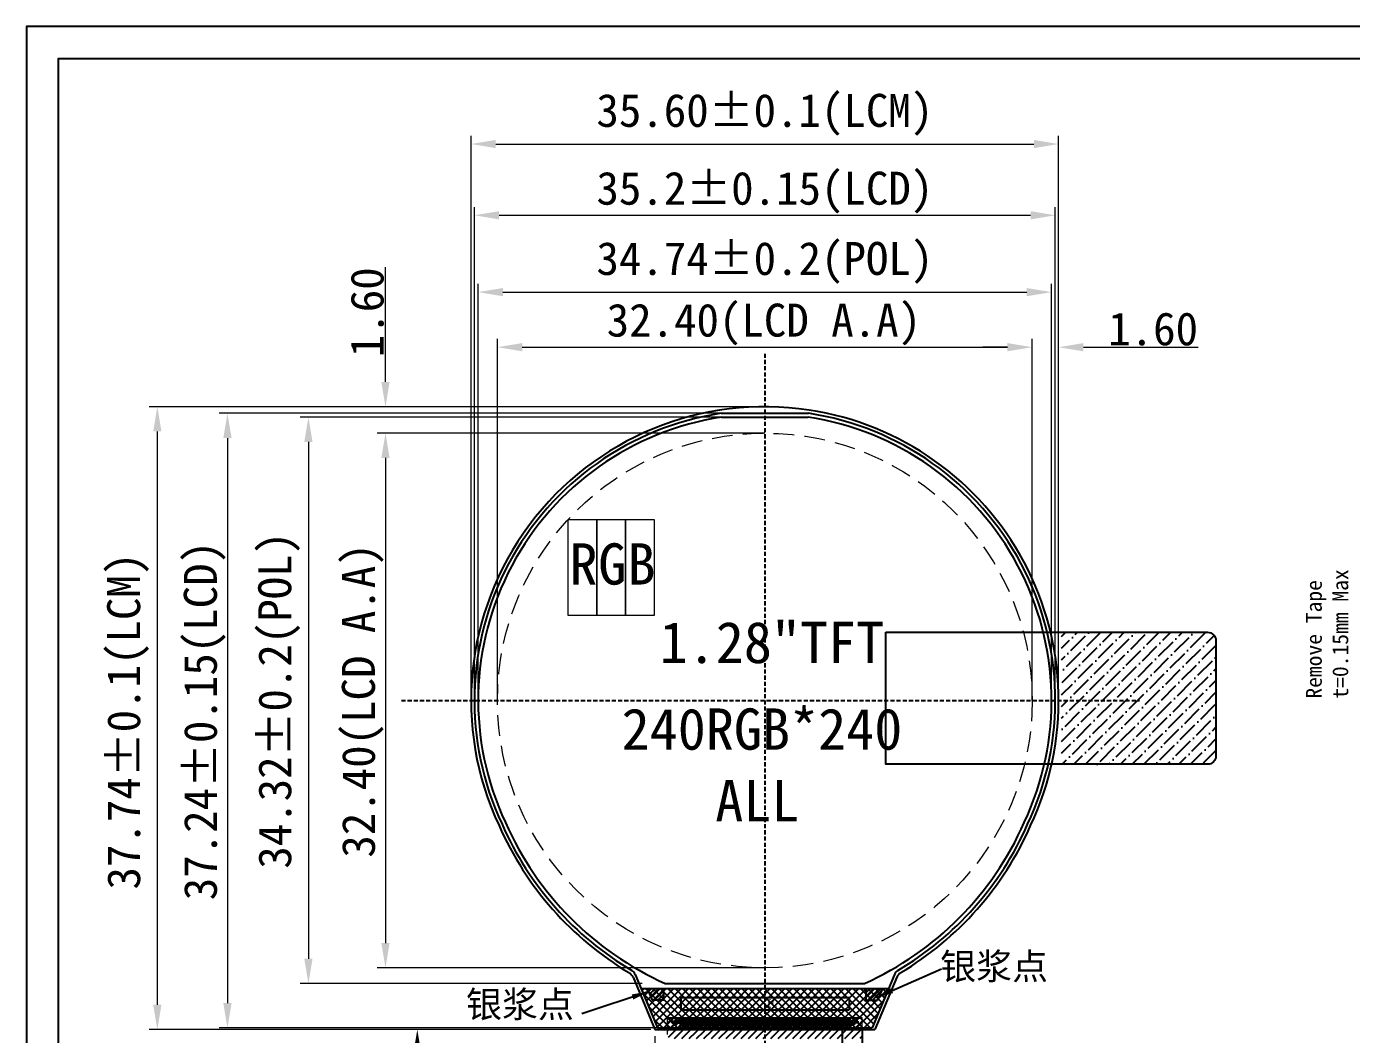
# Model space of a CAD drawing. Header units: millimetres. Extents: x 784 to 1591, y 435 to 646.
# Drawn here: x 1042.7 to 1123, y 529.6 to 590.7 of the extents above; entities that cross this region are included whole.
import ezdxf

# ---------------------------------------------------------------- set-up
doc = ezdxf.new("R2010")
doc.units = ezdxf.units.MM
doc.linetypes.add('DASHED2', pattern=[0.375, 0.25, -0.125])
for name, color, linetype in [('dim', 3, 'Continuous'), ('DWG', 7, 'Continuous'), ('FPC', 33, 'Continuous'), ('FRAME', 154, 'Continuous'), ('Index', 7, 'Continuous')]:
    doc.layers.add(name, color=color, linetype=linetype)
doc.layers.add('LCD_MAIN', color=2, linetype='Continuous', lineweight=9)
doc.styles.get("Standard").update_dxf_attribs({"font": 'txt', "bigfont": 'gbcbig.shx'})
doc.styles.add('宋体', font='')
doc.styles.add('工程', font='gbenor.shx', dxfattribs={"width": 1.25, "bigfont": 'gbcbig.shx'})
doc.styles.get('宋体').set_extended_font_data('SimSun')
doc.dimstyles.new('标准', dxfattribs={"dimtxt": 2, "dimasz": 1.8, "dimexe": 0.5, "dimexo": 0.4, "dimgap": 0.1, "dimtad": 1, "dimzin": 1, "dimdsep": 46, "dimtxsty": '工程', "dimblk": 'CLOSEDBLANK', "dimcen": 0.09, "dimclrd": 3, "dimclre": 3, "dimclrt": 3, "dimadec": 0, "dimazin": 0, "dimtfac": 1, "dimtofl": 0, "dimtmove": 0, "dimatfit": 3, "dimldrblk": 'CLOSEDBLANK', "dimfxl": 1, "dimtolj": 1, "dimlwd": 0, "dimlwe": 0, "dimarcsym": 0})
doc.dimstyles.new('标注', dxfattribs={"dimtxt": 1.2, "dimasz": 1, "dimexe": 0, "dimexo": 1, "dimgap": 0.2, "dimtad": 0, "dimrnd": 0.0005, "dimzin": 9, "dimdsep": 46, "dimtxsty": 'Standard', "dimcen": 0, "dimclrd": 3, "dimclre": 3, "dimclrt": 3, "dimadec": 0, "dimazin": 0, "dimtfac": 1, "dimtmove": 0, "dimatfit": 3, "dimfxl": 1, "dimlwd": -1, "dimlwe": -1, "dimarcsym": 0})

# ---------------------------------------------------------------- blocks, each defined once
blk = doc.blocks.new('*D177')
at = {"color": 7, "lineweight": 0, "transparency": 16777216}
for p, q in [((1080.522, 529.895), (1065.874, 529.895)), ((1066.374, 528.895), (1066.374, 496.421)), ((1080.135, 495.421), (1065.874, 495.421))]:
    blk.add_line(p, q, dxfattribs=at)
at = {"color": 7, "transparency": 16777216}
for points in [[(1066.207, 528.895), (1066.54, 528.895), (1066.374, 529.895)], [(1066.207, 496.421), (1066.54, 496.421), (1066.374, 495.421)]]:
    blk.add_solid(points, dxfattribs=at)
at = {"layer": 'Defpoints', "color": 0, "transparency": 16777216}
for p in [(1080.922, 529.895), (1066.374, 495.421), (1080.535, 495.421)]:
    blk.add_point(p, dxfattribs=at)
at = {"color": 7, "transparency": 16777216, "insert": (1065.011, 512.571), "char_height": 1.6, "attachment_point": 5, "rotation": 90, "style": '宋体'}
blk.add_mtext('\\A1;34.47%%P0.3', dxfattribs=at)
blk = doc.blocks.new('_ClosedBlank')
at = {"color": 0, "linetype": 'ByBlock', "lineweight": -2}
for p, q in [((-1, 0.167), (0, 0)), ((-1, 0.167), (-1, -0.167)), ((0, 0), (-1, -0.167))]:
    blk.add_line(p, q, dxfattribs=at)
blk = doc.blocks.new('*D180')
at = {"color": 7, "lineweight": 0, "transparency": 16777216}
for p, q in [((1069.63, 549.835), (1069.63, 584.053)), ((1105.23, 549.835), (1105.23, 584.053)), ((1071.13, 583.553), (1103.73, 583.553))]:
    blk.add_line(p, q, dxfattribs=at)
at = {"color": 7, "transparency": 16777216}
for points in [[(1071.13, 583.803), (1071.13, 583.303), (1069.63, 583.553)], [(1103.73, 583.803), (1103.73, 583.303), (1105.23, 583.553)]]:
    blk.add_solid(points, dxfattribs=at)
at = {"layer": 'Defpoints', "color": 0, "transparency": 16777216}
for p in [(1105.23, 583.553), (1069.63, 549.435), (1105.23, 549.435)]:
    blk.add_point(p, dxfattribs=at)
at = {"color": 7, "transparency": 16777216, "insert": (1087.43, 585.326), "char_height": 2, "attachment_point": 5, "style": '宋体'}
blk.add_mtext('\\A1;35.60%%P0.1(LCM)', dxfattribs=at)
blk = doc.blocks.new('*D181')
at = {"color": 7, "lineweight": 0, "transparency": 16777216}
for p, q in [((1070.061, 549.835), (1070.061, 575.078)), ((1104.801, 549.835), (1104.801, 575.078)), ((1071.561, 574.578), (1103.301, 574.578))]:
    blk.add_line(p, q, dxfattribs=at)
at = {"color": 7, "transparency": 16777216}
for points in [[(1071.561, 574.828), (1071.561, 574.328), (1070.061, 574.578)], [(1103.301, 574.828), (1103.301, 574.328), (1104.801, 574.578)]]:
    blk.add_solid(points, dxfattribs=at)
at = {"layer": 'Defpoints', "color": 0, "transparency": 16777216}
for p in [(1104.801, 574.578), (1070.061, 549.435), (1104.801, 549.435)]:
    blk.add_point(p, dxfattribs=at)
at = {"color": 7, "transparency": 16777216, "insert": (1087.431, 576.352), "char_height": 2, "attachment_point": 5, "style": '宋体'}
blk.add_mtext('\\A1;34.74%%P0.2(POL)', dxfattribs=at)
blk = doc.blocks.new('*D182')
at = {"color": 7, "lineweight": 0, "transparency": 16777216}
for p, q in [((1087.43, 566.035), (1063.944, 566.035)), ((1064.444, 564.535), (1064.444, 535.135)), ((1087.43, 533.635), (1063.944, 533.635))]:
    blk.add_line(p, q, dxfattribs=at)
at = {"color": 7, "transparency": 16777216}
for points in [[(1064.194, 564.535), (1064.694, 564.535), (1064.444, 566.035)], [(1064.194, 535.135), (1064.694, 535.135), (1064.444, 533.635)]]:
    blk.add_solid(points, dxfattribs=at)
at = {"layer": 'Defpoints', "color": 0, "transparency": 16777216}
for p in [(1087.83, 566.035), (1064.444, 533.635), (1087.83, 533.635)]:
    blk.add_point(p, dxfattribs=at)
at = {"color": 7, "transparency": 16777216, "insert": (1063.071, 549.835), "char_height": 2, "attachment_point": 5, "rotation": 90, "style": '宋体'}
blk.add_mtext('\\A1;32.40(LCD A.A)', dxfattribs=at)
blk = doc.blocks.new('*D183')
at = {"color": 7, "lineweight": 0, "transparency": 16777216}
for p, q in [((1069.83, 549.835), (1069.83, 579.736)), ((1105.03, 549.835), (1105.03, 579.736)), ((1071.33, 579.236), (1103.53, 579.236))]:
    blk.add_line(p, q, dxfattribs=at)
at = {"color": 7, "transparency": 16777216}
for points in [[(1071.33, 579.486), (1071.33, 578.986), (1069.83, 579.236)], [(1103.53, 579.486), (1103.53, 578.986), (1105.03, 579.236)]]:
    blk.add_solid(points, dxfattribs=at)
at = {"layer": 'Defpoints', "color": 0, "transparency": 16777216}
for p in [(1105.03, 579.236), (1069.83, 549.435), (1105.03, 549.435)]:
    blk.add_point(p, dxfattribs=at)
at = {"color": 7, "transparency": 16777216, "insert": (1087.43, 580.61), "char_height": 2, "attachment_point": 5, "style": '宋体'}
blk.add_mtext('\\A1;35.2%%P0.15(LCD)', dxfattribs=at)
blk = doc.blocks.new('*D184')
at = {"color": 7, "lineweight": 0, "transparency": 16777216}
for p, q in [((1103.63, 549.835), (1103.63, 571.741)), ((1105.23, 549.835), (1105.23, 571.741)), ((1102.13, 571.241), (1100.63, 571.241)), ((1106.73, 571.241), (1113.682, 571.241))]:
    blk.add_line(p, q, dxfattribs=at)
at = {"color": 7, "transparency": 16777216}
for points in [[(1102.13, 571.491), (1102.13, 570.991), (1103.63, 571.241)], [(1106.73, 571.491), (1106.73, 570.991), (1105.23, 571.241)]]:
    blk.add_solid(points, dxfattribs=at)
at = {"layer": 'Defpoints', "color": 0, "transparency": 16777216}
for p in [(1105.23, 571.241), (1103.63, 549.435), (1105.23, 549.435)]:
    blk.add_point(p, dxfattribs=at)
at = {"color": 7, "transparency": 16777216, "insert": (1110.956, 572.341), "char_height": 2, "attachment_point": 5, "style": '宋体'}
blk.add_mtext('\\A1;1.60', dxfattribs=at)
blk = doc.blocks.new('*D185')
at = {"color": 7, "lineweight": 0, "transparency": 16777216}
for p, q in [((1064.444, 569.135), (1064.444, 576.086)), ((1087.03, 567.635), (1063.944, 567.635)), ((1087.43, 566.035), (1063.944, 566.035)), ((1064.444, 564.535), (1064.444, 563.035))]:
    blk.add_line(p, q, dxfattribs=at)
at = {"color": 7, "transparency": 16777216}
for points in [[(1064.194, 569.135), (1064.694, 569.135), (1064.444, 567.635)], [(1064.194, 564.535), (1064.694, 564.535), (1064.444, 566.035)]]:
    blk.add_solid(points, dxfattribs=at)
at = {"layer": 'Defpoints', "color": 0, "transparency": 16777216}
for p in [(1064.444, 567.635), (1087.43, 567.635), (1087.83, 566.035)]:
    blk.add_point(p, dxfattribs=at)
at = {"color": 7, "transparency": 16777216, "insert": (1063.344, 573.361), "char_height": 2, "attachment_point": 5, "rotation": 90, "style": '宋体'}
blk.add_mtext('\\A1;1.60', dxfattribs=at)
blk = doc.blocks.new('*D186')
at = {"color": 7, "lineweight": 0, "transparency": 16777216}
for p, q in [((1087.43, 567.235), (1054.37, 567.235)), ((1054.87, 565.735), (1054.87, 531.495)), ((1080.93, 529.995), (1054.37, 529.995))]:
    blk.add_line(p, q, dxfattribs=at)
at = {"color": 7, "transparency": 16777216}
for points in [[(1054.62, 565.735), (1055.12, 565.735), (1054.87, 567.235)], [(1054.62, 531.495), (1055.12, 531.495), (1054.87, 529.995)]]:
    blk.add_solid(points, dxfattribs=at)
at = {"layer": 'Defpoints', "color": 0, "transparency": 16777216}
for p in [(1087.83, 567.235), (1054.87, 529.995), (1081.33, 529.995)]:
    blk.add_point(p, dxfattribs=at)
at = {"color": 7, "transparency": 16777216, "insert": (1053.496, 548.615), "char_height": 2, "attachment_point": 5, "rotation": 90, "style": '宋体'}
blk.add_mtext('\\A1;37.24%%P0.15(LCD)', dxfattribs=at)
blk = doc.blocks.new('*D187')
at = {"color": 7, "lineweight": 0, "transparency": 16777216}
for p, q in [((1071.23, 549.835), (1071.23, 571.741)), ((1103.63, 549.835), (1103.63, 571.741)), ((1072.73, 571.241), (1102.13, 571.241))]:
    blk.add_line(p, q, dxfattribs=at)
at = {"color": 7, "transparency": 16777216}
for points in [[(1072.73, 571.491), (1072.73, 570.991), (1071.23, 571.241)], [(1102.13, 571.491), (1102.13, 570.991), (1103.63, 571.241)]]:
    blk.add_solid(points, dxfattribs=at)
at = {"layer": 'Defpoints', "color": 0, "transparency": 16777216}
for p in [(1103.63, 571.241), (1071.23, 549.435), (1103.63, 549.435)]:
    blk.add_point(p, dxfattribs=at)
at = {"color": 7, "transparency": 16777216, "insert": (1087.371, 572.615), "char_height": 2, "attachment_point": 5, "style": '宋体'}
blk.add_mtext('\\A1;32.40(LCD A.A)', dxfattribs=at)
blk = doc.blocks.new('*D188')
at = {"color": 7, "lineweight": 0, "transparency": 16777216}
for p, q in [((1087.43, 567.005), (1059.276, 567.005)), ((1059.776, 565.505), (1059.776, 534.185)), ((1080.005, 532.685), (1059.276, 532.685))]:
    blk.add_line(p, q, dxfattribs=at)
at = {"color": 7, "transparency": 16777216}
for points in [[(1059.526, 565.505), (1060.026, 565.505), (1059.776, 567.005)], [(1059.526, 534.185), (1060.026, 534.185), (1059.776, 532.685)]]:
    blk.add_solid(points, dxfattribs=at)
at = {"layer": 'Defpoints', "color": 0, "transparency": 16777216}
for p in [(1087.83, 567.005), (1059.776, 532.685), (1080.405, 532.685)]:
    blk.add_point(p, dxfattribs=at)
at = {"color": 7, "transparency": 16777216, "insert": (1058.002, 549.845), "char_height": 2, "attachment_point": 5, "rotation": 90, "style": '宋体'}
blk.add_mtext('\\A1;34.32%%P0.2(POL)', dxfattribs=at)
blk = doc.blocks.new('*D189')
at = {"color": 1, "lineweight": 0, "transparency": 16777216}
for p, q in [((1087.43, 567.635), (1050.121, 567.635)), ((1050.621, 566.135), (1050.621, 531.395)), ((1080.522, 529.895), (1050.121, 529.895))]:
    blk.add_line(p, q, dxfattribs=at)
at = {"color": 1, "transparency": 16777216}
for points in [[(1050.371, 566.135), (1050.871, 566.135), (1050.621, 567.635)], [(1050.371, 531.395), (1050.871, 531.395), (1050.621, 529.895)]]:
    blk.add_solid(points, dxfattribs=at)
at = {"layer": 'Defpoints', "color": 0, "transparency": 16777216}
for p in [(1087.83, 567.635), (1050.621, 529.895), (1080.922, 529.895)]:
    blk.add_point(p, dxfattribs=at)
at = {"color": 1, "transparency": 16777216, "insert": (1048.848, 548.585), "char_height": 2, "attachment_point": 5, "rotation": 90, "style": '宋体'}
blk.add_mtext('\\A1;37.74%%P0.1(LCM)', dxfattribs=at)
blk = doc.blocks.new('*D193')
at = {"color": 7, "lineweight": 0, "transparency": 16777216}
for p, q in [((1080.772, 529.495), (1080.772, 525.866)), ((1070.771, 512.421), (1070.771, 526.866)), ((1072.271, 526.366), (1079.272, 526.366))]:
    blk.add_line(p, q, dxfattribs=at)
at = {"color": 7, "transparency": 16777216}
for points in [[(1072.271, 526.616), (1072.271, 526.116), (1070.771, 526.366)], [(1079.272, 526.616), (1079.272, 526.116), (1080.772, 526.366)]]:
    blk.add_solid(points, dxfattribs=at)
at = {"layer": 'Defpoints', "color": 0, "transparency": 16777216}
for p in [(1080.772, 529.895), (1080.772, 526.366), (1070.771, 512.021)]:
    blk.add_point(p, dxfattribs=at)
at = {"color": 7, "transparency": 16777216, "insert": (1075.687, 527.866), "char_height": 2, "attachment_point": 5, "style": '宋体'}
blk.add_mtext('\\A1;10.00', dxfattribs=at)

msp = doc.modelspace()

# ---------------------------------------------------------------- hatches: boundary and pattern name
h = msp.add_hatch()
h.set_pattern_fill('ANSI37', color=256, scale=0.1, style=0)
h.set_pattern_definition([(45, (-17.0078, 4.61294), (-0.2245064, 0.2245064), []), (135, (-17.0078, 4.61294), (-0.2245064, -0.2245064), [])])
h.paths.add_polyline_path([(1079.931, 532.385), (1080.93, 529.995), (1093.93, 529.995), (1094.929, 532.385)])
h = msp.add_hatch()
h.set_pattern_fill('JIS_LC_20', color=2, scale=0.01, style=0)
h.set_pattern_definition([(45, (-286.07575, 105.4015), (-0.141421356, 0.141421356), []), (45, (-286.07175, 105.4015), (-0.141421356, 0.141421356), [])])
h.paths.add_polyline_path([(1093.559, 531.685), (1094.259, 531.685), (1094.559, 532.385), (1093.559, 532.385)])
h.paths.add_polyline_path([(1081.301, 532.385), (1080.301, 532.385), (1080.601, 531.685), (1081.301, 531.685)])
h = msp.add_hatch()
h.set_pattern_fill('ANSI31', color=30, scale=0.1, style=0)
h.set_pattern_definition([(45, (-17.0078, -5.2), (-0.2245064, 0.2245064), [])])
edge = h.paths.add_edge_path()
edge.add_line((1081.53, 530.595), (1093.33, 530.595))
edge.add_line((1081.53, 529.595), (1081.53, 530.595))
edge.add_arc((1081.775, 529.588), 0.245, 178.34281, 261.67929)
edge.add_line((1081.74, 529.345), (1082.735, 529.345))
edge.add_line((1091.123, 529.345), (1082.735, 529.345))
edge.add_line((1092.123, 529.345), (1093.12, 529.345))
edge.add_line((1091.123, 529.345), (1093.12, 529.345))
edge.add_arc((1093.085, 529.588), 0.245, 278.32071, 361.65719)
edge.add_line((1093.33, 529.595), (1093.33, 530.595))
at = {"layer": 'dim'}
h = msp.add_hatch(dxfattribs=at)
h.set_pattern_fill('ANSI36', color=5, scale=4, style=0)
h.set_pattern_definition([(45, (405.053, -3871.6804), (0.265165043, 0.972271824), [1.25, -0.25, 0, -0.25])])
h.paths.add_polyline_path([(1114.758, 553.467, 0.414214), (1114.258, 553.967), (1105.408, 553.967), (1105.408, 545.967), (1114.258, 545.967, 0.414214), (1114.758, 546.467)])

# ---------------------------------------------------------------- linework, layer by layer
at = {"color": 1, "linetype": 'DASHED2'}
for p, q in [((1087.43, 570.843), (1087.43, 523.899)), ((1065.409, 549.835), (1110.125, 549.835))]:
    msp.add_line(p, q, dxfattribs=at)
at = {"color": 4}
for p, q in [((1084.784, 567.235), (1090.076, 567.235)), ((1079.574, 533.24), (1080.93, 529.995)), ((1095.287, 533.24), (1093.93, 529.995)), ((1079.931, 532.385), (1094.929, 532.385)), ((1079.931, 532.385), (1080.93, 529.995)), ((1094.929, 532.385), (1093.93, 529.995)), ((1080.93, 529.995), (1093.93, 529.995))]:
    msp.add_line(p, q, dxfattribs=at)
at = {"color": 6}
for p, q in [((1084.804, 567.005), (1090.058, 567.005)), ((1081.395, 532.685), (1093.466, 532.685))]:
    msp.add_line(p, q, dxfattribs=at)
at = {"color": 7}
for p, q in [((1079.443, 533.074), (1080.772, 529.895)), ((1079.443, 533.074), (1080.772, 529.895)), ((1095.417, 533.074), (1094.088, 529.895)), ((1095.417, 533.074), (1094.088, 529.895)), ((1080.772, 529.895), (1094.088, 529.895))]:
    msp.add_line(p, q, dxfattribs=at)
at = {"color": 2}
for p, q in [((1080.301, 532.385), (1080.601, 531.685)), ((1081.301, 531.685), (1081.301, 532.385)), ((1093.559, 531.685), (1093.559, 532.385)), ((1094.559, 532.385), (1094.259, 531.685)), ((1081.301, 531.685), (1080.601, 531.685)), ((1093.559, 531.685), (1094.259, 531.685))]:
    msp.add_line(p, q, dxfattribs=at)
for p, q in [((1082.33, 531.845), (1092.53, 531.845)), ((1082.33, 531.845), (1082.33, 531.095)), ((1092.53, 531.845), (1092.53, 531.095)), ((1082.33, 531.095), (1092.53, 531.095)), ((1081.79, 530.395), (1081.99, 530.395)), ((1081.79, 530.395), (1081.79, 530.295)), ((1081.79, 530.295), (1081.99, 530.295)), ((1081.99, 530.495), (1081.99, 530.395)), ((1081.99, 530.495), (1082.09, 530.495)), ((1081.99, 530.295), (1081.99, 530.195)), ((1081.99, 530.195), (1082.09, 530.195)), ((1082.09, 530.495), (1082.09, 530.395)), ((1082.09, 530.395), (1082.29, 530.395)), ((1082.09, 530.295), (1082.09, 530.195)), ((1082.09, 530.295), (1082.29, 530.295)), ((1082.29, 530.595), (1082.29, 530.095)), ((1082.29, 530.595), (1082.37, 530.595)), ((1082.29, 530.395), (1082.29, 530.295)), ((1082.29, 530.095), (1082.37, 530.095)), ((1082.37, 530.595), (1082.37, 530.095)), ((1082.41, 530.595), (1082.41, 530.095)), ((1082.41, 530.595), (1082.49, 530.595)), ((1082.41, 530.395), (1082.41, 530.295)), ((1082.41, 530.095), (1082.49, 530.095)), ((1082.49, 530.595), (1082.49, 530.095)), ((1082.53, 530.595), (1082.53, 530.095)), ((1082.53, 530.595), (1082.61, 530.595)), ((1082.53, 530.395), (1082.53, 530.295)), ((1082.53, 530.095), (1082.61, 530.095)), ((1082.61, 530.595), (1082.61, 530.095)), ((1082.65, 530.595), (1082.65, 530.095)), ((1082.65, 530.595), (1082.73, 530.595)), ((1082.65, 530.395), (1082.65, 530.295)), ((1082.65, 530.095), (1082.73, 530.095)), ((1082.73, 530.595), (1082.73, 530.095)), ((1082.77, 530.595), (1082.77, 530.095)), ((1082.77, 530.595), (1082.85, 530.595)), ((1082.77, 530.395), (1082.77, 530.295)), ((1082.77, 530.095), (1082.85, 530.095)), ((1082.85, 530.595), (1082.85, 530.095)), ((1082.89, 530.595), (1082.89, 530.095)), ((1082.89, 530.595), (1082.97, 530.595)), ((1082.89, 530.395), (1082.89, 530.295)), ((1082.89, 530.095), (1082.97, 530.095)), ((1082.97, 530.595), (1082.97, 530.095)), ((1083.01, 530.595), (1083.01, 530.095)), ((1083.01, 530.595), (1083.09, 530.595)), ((1083.01, 530.395), (1083.01, 530.295)), ((1083.01, 530.095), (1083.09, 530.095)), ((1083.09, 530.595), (1083.09, 530.095)), ((1083.13, 530.595), (1083.13, 530.095)), ((1083.13, 530.595), (1083.21, 530.595)), ((1083.13, 530.395), (1083.13, 530.295)), ((1083.13, 530.095), (1083.21, 530.095)), ((1083.21, 530.595), (1083.21, 530.095)), ((1083.25, 530.595), (1083.25, 530.095)), ((1083.25, 530.595), (1083.33, 530.595)), ((1083.25, 530.395), (1083.25, 530.295)), ((1083.25, 530.095), (1083.33, 530.095)), ((1083.33, 530.595), (1083.33, 530.095)), ((1083.37, 530.595), (1083.37, 530.095)), ((1083.37, 530.595), (1083.45, 530.595)), ((1083.37, 530.395), (1083.37, 530.295)), ((1083.37, 530.095), (1083.45, 530.095)), ((1083.45, 530.595), (1083.45, 530.095)), ((1083.49, 530.595), (1083.49, 530.095)), ((1083.49, 530.595), (1083.57, 530.595)), ((1083.49, 530.395), (1083.49, 530.295)), ((1083.49, 530.095), (1083.57, 530.095)), ((1083.57, 530.595), (1083.57, 530.095)), ((1083.61, 530.595), (1083.61, 530.095)), ((1083.61, 530.595), (1083.69, 530.595)), ((1083.61, 530.395), (1083.61, 530.295)), ((1083.61, 530.095), (1083.69, 530.095)), ((1083.69, 530.595), (1083.69, 530.095)), ((1083.73, 530.595), (1083.73, 530.095)), ((1083.73, 530.595), (1083.81, 530.595)), ((1083.73, 530.395), (1083.73, 530.295)), ((1083.73, 530.095), (1083.81, 530.095)), ((1083.81, 530.595), (1083.81, 530.095)), ((1083.85, 530.595), (1083.85, 530.095)), ((1083.85, 530.595), (1083.93, 530.595)), ((1083.85, 530.395), (1083.85, 530.295)), ((1083.85, 530.095), (1083.93, 530.095)), ((1083.93, 530.595), (1083.93, 530.095)), ((1083.97, 530.595), (1083.97, 530.095)), ((1083.97, 530.595), (1084.05, 530.595)), ((1083.97, 530.395), (1083.97, 530.295)), ((1083.97, 530.095), (1084.05, 530.095)), ((1084.05, 530.595), (1084.05, 530.095)), ((1084.09, 530.595), (1084.09, 530.095)), ((1084.09, 530.595), (1084.17, 530.595)), ((1084.09, 530.395), (1084.09, 530.295)), ((1084.09, 530.095), (1084.17, 530.095)), ((1084.17, 530.595), (1084.17, 530.095)), ((1084.21, 530.595), (1084.21, 530.095)), ((1084.21, 530.595), (1084.29, 530.595)), ((1084.21, 530.395), (1084.21, 530.295)), ((1084.21, 530.095), (1084.29, 530.095)), ((1084.29, 530.595), (1084.29, 530.095)), ((1084.33, 530.595), (1084.33, 530.095)), ((1084.33, 530.595), (1084.41, 530.595)), ((1084.33, 530.395), (1084.33, 530.295)), ((1084.33, 530.095), (1084.41, 530.095)), ((1084.41, 530.595), (1084.41, 530.095)), ((1084.45, 530.595), (1084.45, 530.095)), ((1084.45, 530.595), (1084.53, 530.595)), ((1084.45, 530.395), (1084.45, 530.295)), ((1084.45, 530.095), (1084.53, 530.095)), ((1084.53, 530.595), (1084.53, 530.095)), ((1084.57, 530.595), (1084.57, 530.095)), ((1084.57, 530.595), (1084.65, 530.595)), ((1084.57, 530.395), (1084.57, 530.295)), ((1084.57, 530.095), (1084.65, 530.095)), ((1084.65, 530.595), (1084.65, 530.095)), ((1084.69, 530.595), (1084.69, 530.095)), ((1084.69, 530.595), (1084.77, 530.595)), ((1084.69, 530.395), (1084.69, 530.295)), ((1084.69, 530.095), (1084.77, 530.095)), ((1084.77, 530.595), (1084.77, 530.095)), ((1084.81, 530.595), (1084.81, 530.095)), ((1084.81, 530.595), (1084.89, 530.595)), ((1084.81, 530.395), (1084.81, 530.295)), ((1084.81, 530.095), (1084.89, 530.095)), ((1084.89, 530.595), (1084.89, 530.095)), ((1084.93, 530.595), (1084.93, 530.095)), ((1084.93, 530.595), (1085.01, 530.595)), ((1084.93, 530.395), (1084.93, 530.295)), ((1084.93, 530.095), (1085.01, 530.095)), ((1085.01, 530.595), (1085.01, 530.095)), ((1085.05, 530.595), (1085.05, 530.095)), ((1085.05, 530.595), (1085.13, 530.595)), ((1085.05, 530.395), (1085.05, 530.295)), ((1085.05, 530.095), (1085.13, 530.095)), ((1085.13, 530.595), (1085.13, 530.095)), ((1085.17, 530.595), (1085.17, 530.095)), ((1085.17, 530.595), (1085.25, 530.595)), ((1085.17, 530.395), (1085.17, 530.295)), ((1085.17, 530.095), (1085.25, 530.095)), ((1085.25, 530.595), (1085.25, 530.095)), ((1085.29, 530.595), (1085.29, 530.095)), ((1085.29, 530.595), (1085.37, 530.595)), ((1085.29, 530.395), (1085.29, 530.295)), ((1085.29, 530.095), (1085.37, 530.095)), ((1085.37, 530.595), (1085.37, 530.095)), ((1085.41, 530.595), (1085.41, 530.095)), ((1085.41, 530.595), (1085.49, 530.595)), ((1085.41, 530.395), (1085.41, 530.295)), ((1085.41, 530.095), (1085.49, 530.095)), ((1085.49, 530.595), (1085.49, 530.095)), ((1085.53, 530.595), (1085.53, 530.095)), ((1085.53, 530.595), (1085.61, 530.595)), ((1085.53, 530.395), (1085.53, 530.295)), ((1085.53, 530.095), (1085.61, 530.095)), ((1085.61, 530.595), (1085.61, 530.095)), ((1085.65, 530.595), (1085.65, 530.095)), ((1085.65, 530.595), (1085.73, 530.595)), ((1085.65, 530.395), (1085.65, 530.295)), ((1085.65, 530.095), (1085.73, 530.095)), ((1085.73, 530.595), (1085.73, 530.095)), ((1085.77, 530.595), (1085.77, 530.095)), ((1085.77, 530.595), (1085.85, 530.595)), ((1085.77, 530.395), (1085.77, 530.295)), ((1085.77, 530.095), (1085.85, 530.095)), ((1085.85, 530.595), (1085.85, 530.095)), ((1085.89, 530.595), (1085.89, 530.095)), ((1085.89, 530.595), (1085.97, 530.595)), ((1085.89, 530.395), (1085.89, 530.295)), ((1085.89, 530.095), (1085.97, 530.095)), ((1085.97, 530.595), (1085.97, 530.095)), ((1086.01, 530.595), (1086.01, 530.095)), ((1086.01, 530.595), (1086.09, 530.595)), ((1086.01, 530.395), (1086.01, 530.295)), ((1086.01, 530.095), (1086.09, 530.095)), ((1086.09, 530.595), (1086.09, 530.095)), ((1086.13, 530.595), (1086.13, 530.095)), ((1086.13, 530.595), (1086.21, 530.595)), ((1086.13, 530.395), (1086.13, 530.295)), ((1086.13, 530.095), (1086.21, 530.095)), ((1086.21, 530.595), (1086.21, 530.095)), ((1086.25, 530.595), (1086.25, 530.095)), ((1086.25, 530.595), (1086.33, 530.595)), ((1086.25, 530.395), (1086.25, 530.295)), ((1086.25, 530.095), (1086.33, 530.095)), ((1086.33, 530.595), (1086.33, 530.095)), ((1086.37, 530.595), (1086.37, 530.095)), ((1086.37, 530.595), (1086.45, 530.595)), ((1086.37, 530.395), (1086.37, 530.295)), ((1086.37, 530.095), (1086.45, 530.095)), ((1086.45, 530.595), (1086.45, 530.095)), ((1086.49, 530.595), (1086.49, 530.095)), ((1086.49, 530.595), (1086.57, 530.595)), ((1086.49, 530.395), (1086.49, 530.295)), ((1086.49, 530.095), (1086.57, 530.095)), ((1086.57, 530.595), (1086.57, 530.095)), ((1086.61, 530.595), (1086.61, 530.095)), ((1086.61, 530.595), (1086.69, 530.595)), ((1086.61, 530.395), (1086.61, 530.295)), ((1086.61, 530.095), (1086.69, 530.095)), ((1086.69, 530.595), (1086.69, 530.095)), ((1086.73, 530.595), (1086.73, 530.095)), ((1086.73, 530.595), (1086.81, 530.595)), ((1086.73, 530.395), (1086.73, 530.295)), ((1086.73, 530.095), (1086.81, 530.095)), ((1086.81, 530.595), (1086.81, 530.095)), ((1086.85, 530.595), (1086.85, 530.095)), ((1086.85, 530.595), (1086.93, 530.595)), ((1086.85, 530.395), (1086.85, 530.295)), ((1086.85, 530.095), (1086.93, 530.095)), ((1086.93, 530.595), (1086.93, 530.095)), ((1086.97, 530.595), (1086.97, 530.095)), ((1086.97, 530.595), (1087.05, 530.595)), ((1086.97, 530.395), (1086.97, 530.295)), ((1086.97, 530.095), (1087.05, 530.095)), ((1087.05, 530.595), (1087.05, 530.095)), ((1087.09, 530.595), (1087.09, 530.095)), ((1087.09, 530.595), (1087.17, 530.595)), ((1087.09, 530.395), (1087.09, 530.295)), ((1087.09, 530.095), (1087.17, 530.095)), ((1087.17, 530.595), (1087.17, 530.095)), ((1087.21, 530.595), (1087.21, 530.095)), ((1087.21, 530.595), (1087.29, 530.595)), ((1087.21, 530.395), (1087.21, 530.295)), ((1087.21, 530.095), (1087.29, 530.095)), ((1087.29, 530.595), (1087.29, 530.095)), ((1087.33, 530.595), (1087.33, 530.095)), ((1087.33, 530.595), (1087.41, 530.595)), ((1087.33, 530.395), (1087.33, 530.295)), ((1087.33, 530.095), (1087.41, 530.095)), ((1087.41, 530.595), (1087.41, 530.095)), ((1087.41, 530.595), (1087.45, 530.595)), ((1087.45, 530.595), (1087.45, 530.095)), ((1087.45, 530.595), (1087.53, 530.595)), ((1087.45, 530.395), (1087.45, 530.295)), ((1087.45, 530.095), (1087.53, 530.095)), ((1087.53, 530.595), (1087.53, 530.095)), ((1087.57, 530.595), (1087.57, 530.095)), ((1087.57, 530.595), (1087.65, 530.595)), ((1087.57, 530.395), (1087.57, 530.295)), ((1087.57, 530.095), (1087.65, 530.095)), ((1087.65, 530.595), (1087.65, 530.095)), ((1087.69, 530.595), (1087.69, 530.095)), ((1087.69, 530.595), (1087.77, 530.595)), ((1087.69, 530.395), (1087.69, 530.295)), ((1087.69, 530.095), (1087.77, 530.095)), ((1087.77, 530.595), (1087.77, 530.095)), ((1087.81, 530.595), (1087.81, 530.095)), ((1087.81, 530.595), (1087.89, 530.595)), ((1087.81, 530.395), (1087.81, 530.295)), ((1087.81, 530.095), (1087.89, 530.095)), ((1087.89, 530.595), (1087.89, 530.095)), ((1087.93, 530.595), (1087.93, 530.095)), ((1087.93, 530.595), (1088.01, 530.595)), ((1087.93, 530.395), (1087.93, 530.295)), ((1087.93, 530.095), (1088.01, 530.095)), ((1088.01, 530.595), (1088.01, 530.095)), ((1088.05, 530.595), (1088.05, 530.095)), ((1088.05, 530.595), (1088.13, 530.595)), ((1088.05, 530.395), (1088.05, 530.295)), ((1088.05, 530.095), (1088.13, 530.095)), ((1088.13, 530.595), (1088.13, 530.095)), ((1088.17, 530.595), (1088.17, 530.095)), ((1088.17, 530.595), (1088.25, 530.595)), ((1088.17, 530.395), (1088.17, 530.295)), ((1088.17, 530.095), (1088.25, 530.095)), ((1088.25, 530.595), (1088.25, 530.095)), ((1088.29, 530.595), (1088.29, 530.095)), ((1088.29, 530.595), (1088.37, 530.595)), ((1088.29, 530.395), (1088.29, 530.295)), ((1088.29, 530.095), (1088.37, 530.095)), ((1088.37, 530.595), (1088.37, 530.095)), ((1088.41, 530.595), (1088.41, 530.095)), ((1088.41, 530.595), (1088.49, 530.595)), ((1088.41, 530.395), (1088.41, 530.295)), ((1088.41, 530.095), (1088.49, 530.095)), ((1088.49, 530.595), (1088.49, 530.095)), ((1088.53, 530.595), (1088.53, 530.095)), ((1088.53, 530.595), (1088.61, 530.595)), ((1088.53, 530.395), (1088.53, 530.295)), ((1088.53, 530.095), (1088.61, 530.095)), ((1088.61, 530.595), (1088.61, 530.095)), ((1088.65, 530.595), (1088.65, 530.095)), ((1088.65, 530.595), (1088.73, 530.595)), ((1088.65, 530.395), (1088.65, 530.295)), ((1088.65, 530.095), (1088.73, 530.095)), ((1088.73, 530.595), (1088.73, 530.095)), ((1088.77, 530.595), (1088.77, 530.095)), ((1088.77, 530.595), (1088.85, 530.595)), ((1088.77, 530.395), (1088.77, 530.295)), ((1088.77, 530.095), (1088.85, 530.095)), ((1088.85, 530.595), (1088.85, 530.095)), ((1088.89, 530.595), (1088.89, 530.095)), ((1088.89, 530.595), (1088.97, 530.595)), ((1088.89, 530.395), (1088.89, 530.295)), ((1088.89, 530.095), (1088.97, 530.095)), ((1088.97, 530.595), (1088.97, 530.095)), ((1089.01, 530.595), (1089.01, 530.095)), ((1089.01, 530.595), (1089.09, 530.595)), ((1089.01, 530.395), (1089.01, 530.295)), ((1089.01, 530.095), (1089.09, 530.095)), ((1089.09, 530.595), (1089.09, 530.095)), ((1089.13, 530.595), (1089.13, 530.095)), ((1089.13, 530.595), (1089.21, 530.595)), ((1089.13, 530.395), (1089.13, 530.295)), ((1089.13, 530.095), (1089.21, 530.095)), ((1089.21, 530.595), (1089.21, 530.095)), ((1089.25, 530.595), (1089.25, 530.095)), ((1089.25, 530.595), (1089.33, 530.595)), ((1089.25, 530.395), (1089.25, 530.295)), ((1089.25, 530.095), (1089.33, 530.095)), ((1089.33, 530.595), (1089.33, 530.095)), ((1089.37, 530.595), (1089.37, 530.095)), ((1089.37, 530.595), (1089.45, 530.595)), ((1089.37, 530.395), (1089.37, 530.295)), ((1089.37, 530.095), (1089.45, 530.095)), ((1089.45, 530.595), (1089.45, 530.095)), ((1089.49, 530.595), (1089.49, 530.095)), ((1089.49, 530.595), (1089.57, 530.595)), ((1089.49, 530.395), (1089.49, 530.295)), ((1089.49, 530.095), (1089.57, 530.095)), ((1089.57, 530.595), (1089.57, 530.095)), ((1089.61, 530.595), (1089.61, 530.095)), ((1089.61, 530.595), (1089.69, 530.595)), ((1089.61, 530.395), (1089.61, 530.295)), ((1089.61, 530.095), (1089.69, 530.095)), ((1089.69, 530.595), (1089.69, 530.095)), ((1089.73, 530.595), (1089.73, 530.095)), ((1089.73, 530.595), (1089.81, 530.595)), ((1089.73, 530.395), (1089.73, 530.295)), ((1089.73, 530.095), (1089.81, 530.095)), ((1089.81, 530.595), (1089.81, 530.095)), ((1089.85, 530.595), (1089.85, 530.095)), ((1089.85, 530.595), (1089.93, 530.595)), ((1089.85, 530.395), (1089.85, 530.295)), ((1089.85, 530.095), (1089.93, 530.095)), ((1089.93, 530.595), (1089.93, 530.095)), ((1089.97, 530.595), (1089.97, 530.095)), ((1089.97, 530.595), (1090.05, 530.595)), ((1089.97, 530.395), (1089.97, 530.295)), ((1089.97, 530.095), (1090.05, 530.095)), ((1090.05, 530.595), (1090.05, 530.095)), ((1090.09, 530.595), (1090.09, 530.095)), ((1090.09, 530.595), (1090.17, 530.595)), ((1090.09, 530.395), (1090.09, 530.295)), ((1090.09, 530.095), (1090.17, 530.095)), ((1090.17, 530.595), (1090.17, 530.095)), ((1090.21, 530.595), (1090.21, 530.095)), ((1090.21, 530.595), (1090.29, 530.595)), ((1090.21, 530.395), (1090.21, 530.295)), ((1090.21, 530.095), (1090.29, 530.095)), ((1090.29, 530.595), (1090.29, 530.095)), ((1090.33, 530.595), (1090.33, 530.095)), ((1090.33, 530.595), (1090.41, 530.595)), ((1090.33, 530.395), (1090.33, 530.295)), ((1090.33, 530.095), (1090.41, 530.095)), ((1090.41, 530.595), (1090.41, 530.095)), ((1090.45, 530.595), (1090.45, 530.095)), ((1090.45, 530.595), (1090.53, 530.595)), ((1090.45, 530.395), (1090.45, 530.295)), ((1090.45, 530.095), (1090.53, 530.095)), ((1090.53, 530.595), (1090.53, 530.095)), ((1090.57, 530.595), (1090.57, 530.095)), ((1090.57, 530.595), (1090.65, 530.595)), ((1090.57, 530.395), (1090.57, 530.295)), ((1090.57, 530.095), (1090.65, 530.095)), ((1090.65, 530.595), (1090.65, 530.095)), ((1090.69, 530.595), (1090.69, 530.095)), ((1090.69, 530.595), (1090.77, 530.595)), ((1090.69, 530.395), (1090.69, 530.295)), ((1090.69, 530.095), (1090.77, 530.095)), ((1090.77, 530.595), (1090.77, 530.095)), ((1090.81, 530.595), (1090.81, 530.095)), ((1090.81, 530.595), (1090.89, 530.595)), ((1090.81, 530.395), (1090.81, 530.295)), ((1090.81, 530.095), (1090.89, 530.095)), ((1090.89, 530.595), (1090.89, 530.095)), ((1090.93, 530.595), (1090.93, 530.095)), ((1090.93, 530.595), (1091.01, 530.595)), ((1090.93, 530.395), (1090.93, 530.295)), ((1090.93, 530.095), (1091.01, 530.095)), ((1091.01, 530.595), (1091.01, 530.095)), ((1091.05, 530.595), (1091.05, 530.095)), ((1091.05, 530.595), (1091.13, 530.595)), ((1091.05, 530.395), (1091.05, 530.295)), ((1091.05, 530.095), (1091.13, 530.095)), ((1091.13, 530.595), (1091.13, 530.095)), ((1091.17, 530.595), (1091.17, 530.095)), ((1091.17, 530.595), (1091.25, 530.595)), ((1091.17, 530.395), (1091.17, 530.295)), ((1091.17, 530.095), (1091.25, 530.095)), ((1091.25, 530.595), (1091.25, 530.095)), ((1091.29, 530.595), (1091.29, 530.095)), ((1091.29, 530.595), (1091.37, 530.595)), ((1091.29, 530.395), (1091.29, 530.295)), ((1091.29, 530.095), (1091.37, 530.095)), ((1091.37, 530.595), (1091.37, 530.095)), ((1091.41, 530.595), (1091.41, 530.095)), ((1091.41, 530.595), (1091.49, 530.595)), ((1091.41, 530.395), (1091.41, 530.295)), ((1091.41, 530.095), (1091.49, 530.095)), ((1091.49, 530.595), (1091.49, 530.095)), ((1091.53, 530.595), (1091.53, 530.095)), ((1091.53, 530.595), (1091.61, 530.595)), ((1091.53, 530.395), (1091.53, 530.295)), ((1091.53, 530.095), (1091.61, 530.095)), ((1091.61, 530.595), (1091.61, 530.095)), ((1091.65, 530.595), (1091.65, 530.095)), ((1091.65, 530.595), (1091.73, 530.595)), ((1091.65, 530.395), (1091.65, 530.295)), ((1091.65, 530.095), (1091.73, 530.095)), ((1091.73, 530.595), (1091.73, 530.095)), ((1091.77, 530.595), (1091.77, 530.095)), ((1091.77, 530.595), (1091.85, 530.595)), ((1091.77, 530.395), (1091.77, 530.295)), ((1091.77, 530.095), (1091.85, 530.095)), ((1091.85, 530.595), (1091.85, 530.095)), ((1091.89, 530.595), (1091.89, 530.095)), ((1091.89, 530.595), (1091.97, 530.595)), ((1091.89, 530.395), (1091.89, 530.295)), ((1091.89, 530.095), (1091.97, 530.095)), ((1091.97, 530.595), (1091.97, 530.095)), ((1092.01, 530.595), (1092.01, 530.095)), ((1092.01, 530.595), (1092.09, 530.595)), ((1092.01, 530.395), (1092.01, 530.295)), ((1092.01, 530.095), (1092.09, 530.095)), ((1092.09, 530.595), (1092.09, 530.095)), ((1092.13, 530.595), (1092.13, 530.095)), ((1092.13, 530.595), (1092.21, 530.595)), ((1092.13, 530.395), (1092.13, 530.295)), ((1092.13, 530.095), (1092.21, 530.095)), ((1092.21, 530.595), (1092.21, 530.095)), ((1092.25, 530.595), (1092.25, 530.095)), ((1092.25, 530.595), (1092.33, 530.595)), ((1092.25, 530.395), (1092.25, 530.295)), ((1092.25, 530.095), (1092.33, 530.095)), ((1092.33, 530.595), (1092.33, 530.095)), ((1092.37, 530.595), (1092.37, 530.095)), ((1092.37, 530.595), (1092.45, 530.595)), ((1092.37, 530.395), (1092.37, 530.295)), ((1092.37, 530.095), (1092.45, 530.095)), ((1092.45, 530.595), (1092.45, 530.095)), ((1092.49, 530.595), (1092.49, 530.095)), ((1092.49, 530.595), (1092.57, 530.595)), ((1092.49, 530.395), (1092.49, 530.295)), ((1092.49, 530.095), (1092.57, 530.095)), ((1092.768, 530.395), (1092.568, 530.395)), ((1092.768, 530.295), (1092.568, 530.295)), ((1092.57, 530.595), (1092.57, 530.095)), ((1092.768, 530.495), (1092.768, 530.395)), ((1092.868, 530.495), (1092.768, 530.495)), ((1092.768, 530.295), (1092.768, 530.195)), ((1092.868, 530.195), (1092.768, 530.195)), ((1092.868, 530.495), (1092.868, 530.395)), ((1093.068, 530.395), (1092.868, 530.395)), ((1092.868, 530.295), (1092.868, 530.195)), ((1093.068, 530.295), (1092.868, 530.295)), ((1093.068, 530.395), (1093.068, 530.295))]:
    msp.add_line(p, q)
at = {"color": 7}
for centre, radius, start, end in [((1087.43, 549.835), 17.8, 81.35414, 205.21036), ((1087.43, 549.835), 17.8, 334.78964, 81.35414), ((1089.238, 550.142), 19.572, 203.76858, 239.12696), ((1085.623, 550.142), 19.572, 300.87304, 336.23142), ((1078.454, 532.408), 1.193, 33.96205, 51.60519), ((1096.407, 532.408), 1.193, 128.39481, 146.03795)]:
    msp.add_arc(centre, radius, start, end, dxfattribs=at)
at = {"color": 4}
for centre, radius, start, end in [((1087.43, 549.835), 17.6, 98.64586, 205.21036), ((1087.43, 549.835), 17.6, 334.78964, 81.35414), ((1089.236, 550.146), 19.372, 203.76858, 239.37766), ((1085.625, 550.146), 19.372, 300.62234, 336.23142), ((1079.113, 533.045), 0.5, 22.93872, 59.37766), ((1095.747, 533.045), 0.5, 120.62234, 157.06128)]:
    msp.add_arc(centre, radius, start, end, dxfattribs=at)
at = {"color": 6}
for centre, radius, start, end in [((1087.431, 549.835), 17.37, 98.69618, 205.21036), ((1087.431, 549.835), 17.37, 334.78964, 81.30122), ((1089.233, 550.146), 19.139, 203.76858, 245.82479), ((1085.628, 550.146), 19.139, 294.17521, 336.23142)]:
    msp.add_arc(centre, radius, start, end, dxfattribs=at)
at = {"layer": 'dim', "color": 5}
msp.add_lwpolyline([(1094.758, 553.967), (1114.258, 553.967, -0.414214), (1114.758, 553.467), (1114.758, 546.467, -0.414214), (1114.258, 545.967), (1094.758, 545.967)], format="xyb", close=True, dxfattribs=at)
at = {"layer": 'DWG', "color": 30}
msp.add_line((1081.53, 530.595), (1093.33, 530.595), dxfattribs=at)
at = {"layer": 'DWG', "color": 30, "lineweight": 0}
for p, q in [((1081.53, 529.595), (1081.53, 530.595)), ((1093.33, 529.595), (1093.33, 530.595))]:
    msp.add_line(p, q, dxfattribs=at)
at = {"layer": 'FPC', "color": 2}
for p, q in [((1092.13, 527.793), (1092.13, 529.895)), ((1093.33, 529.895), (1093.326, 524.073))]:
    msp.add_line(p, q, dxfattribs=at)
at = {"layer": 'FRAME', "color": 7}
for points in [[(1276.362, 590.675), (1042.694, 590.675), (1042.694, 434.896), (1276.362, 434.896)], [(1274.415, 436.843), (1044.642, 436.843), (1044.642, 588.727), (1274.415, 588.727)]]:
    msp.add_lwpolyline(points, close=True, dxfattribs=at)
at = {"layer": 'LCD_MAIN', "color": 7, "linetype": 'ByBlock'}
for points in [[(1075.507, 560.803), (1077.249, 560.803), (1077.249, 554.993), (1075.507, 554.993)], [(1077.249, 560.803), (1078.991, 560.803), (1078.991, 554.993), (1077.249, 554.993)], [(1078.991, 560.803), (1080.733, 560.803), (1080.733, 554.993), (1078.991, 554.993)]]:
    msp.add_lwpolyline(points, close=True, dxfattribs=at)
at = {"layer": 'LCD_MAIN', "color": 7, "linetype": 'DASHED2', "ltscale": 5}
msp.add_circle((1087.43, 549.835), 16.2, dxfattribs=at)

# ---------------------------------------------------------------- texts
at = {"insert": (1087.503, 531.73), "char_height": 0.5, "attachment_point": 1, "style": '宋体'}
msp.add_mtext('IC', dxfattribs=at)
at = {"layer": 'FPC', "color": 6, "char_height": 1.5963, "width": 6.95452, "attachment_point": 1, "style": '宋体'}
for insert in [(1098.056, 534.522), (1069.327, 532.222)]:
    msp.add_mtext('银浆点', dxfattribs=dict(at, insert=insert))
at = {"layer": 'Index', "insert": (1121.503, 549.946), "char_height": 0.96, "attachment_point": 4, "rotation": 90, "style": '宋体'}
msp.add_mtext('Remove Tape\\Pt=0.15mm Max', dxfattribs=at)
at = {"layer": 'LCD_MAIN', "color": 1, "linetype": 'ByBlock', "insert": (1075.589, 559.358), "char_height": 2.5, "width": 1.74196, "attachment_point": 1, "style": '宋体'}
msp.add_mtext('R', dxfattribs=at)
at = {"layer": 'LCD_MAIN', "color": 3, "linetype": 'ByBlock', "insert": (1077.335, 559.358), "char_height": 2.5, "width": 1.74196, "attachment_point": 1, "style": '宋体'}
msp.add_mtext('G', dxfattribs=at)
at = {"layer": 'LCD_MAIN', "color": 5, "linetype": 'ByBlock', "insert": (1079.107, 559.358), "char_height": 2.5, "width": 1.74196, "attachment_point": 1, "style": '宋体'}
msp.add_mtext('B', dxfattribs=at)
at = {"layer": 'LCD_MAIN', "color": 7, "linetype": 'ByBlock', "char_height": 2.5, "attachment_point": 1, "style": '宋体'}
for s, insert, width in [('1.28"TFT', (1081.056, 554.603), 21.21544), ('240RGB*240', (1078.752, 549.353), 21.21544), ('ALL', (1084.425, 545.008), 5.55458)]:
    msp.add_mtext(s, dxfattribs=dict(at, insert=insert, width=width))

# ---------------------------------------------------------------- dimensions: what is measured, and where the dimension line sits
for base, p1, p2, text, override, picture, middle in [((1105.23, 583.553), (1069.63, 549.435), (1105.23, 549.435), '<>%%P0.1(LCM)', {"dimtxt": 2, "dimasz": 1.5, "dimgap": 0.5, "dimtxsty": '宋体', "dimsah": 1, "dimclrd": 7, "dimclre": 7, "dimclrt": 7}, '*D180', (1087.43, 583.553)), ((1105.03, 579.236), (1069.83, 549.435), (1105.03, 549.435), '35.2%%P0.15(LCD)', {"dimasz": 1.5, "dimtxsty": '宋体', "dimsah": 1, "dimclrd": 7, "dimclre": 7, "dimclrt": 7}, '*D183', (1087.43, 579.236)), ((1104.801, 574.578), (1070.061, 549.435), (1104.801, 549.435), '<>%%P0.2(POL)', {"dimtxt": 2, "dimasz": 1.5, "dimgap": 0.5, "dimtxsty": '宋体', "dimsah": 1, "dimclrd": 7, "dimclre": 7, "dimclrt": 7}, '*D181', (1087.431, 574.578)), ((1103.63, 571.241), (1071.23, 549.435), (1103.63, 549.435), '<>(LCD A.A)', {"dimasz": 1.5, "dimtxsty": '宋体', "dimsah": 1, "dimclrd": 7, "dimclre": 7, "dimclrt": 7}, '*D187', (1087.371, 571.241))]:
    dim = msp.add_linear_dim(base=base, p1=p1, p2=p2, text=text, dimstyle='标准', override=override)
    dim.commit()
    dim.dimension.update_dxf_attribs({"geometry": picture, "text_midpoint": middle, "dimtype": 160})
dim = msp.add_linear_dim(base=(1064.444, 567.635), p1=(1087.83, 566.035), p2=(1087.43, 567.635), angle=90, dimstyle='标准', override={"dimasz": 1.5, "dimtxsty": '宋体', "dimsah": 1, "dimclrd": 7, "dimclre": 7, "dimclrt": 7})
dim.commit()
dim.dimension.update_dxf_attribs({"geometry": '*D185', "text_midpoint": (1063.344, 573.361)})
dim = msp.add_linear_dim(base=(1105.23, 571.241), p1=(1103.63, 549.435), p2=(1105.23, 549.435), dimstyle='标准', override={"dimasz": 1.5, "dimtxsty": '宋体', "dimsah": 1, "dimclrd": 7, "dimclre": 7, "dimclrt": 7})
dim.commit()
dim.dimension.update_dxf_attribs({"geometry": '*D184', "text_midpoint": (1110.956, 572.341)})
at = {"color": 1}
dim = msp.add_linear_dim(base=(1050.621, 529.895), p1=(1087.83, 567.635), p2=(1080.922, 529.895), angle=90, text='<>%%P0.1(LCM)', dimstyle='标准', override={"dimtxt": 2, "dimasz": 1.5, "dimgap": 0.5, "dimtxsty": '宋体', "dimsah": 1, "dimclrd": 1, "dimclre": 1, "dimclrt": 1}, dxfattribs=at)
dim.commit()
dim.dimension.update_dxf_attribs({"geometry": '*D189', "text_midpoint": (1050.621, 548.585), "dimtype": 160})
for base, p1, p2, text, override, picture, middle in [((1054.87, 529.995), (1087.83, 567.235), (1081.33, 529.995), '37.24%%P0.15(LCD)', {"dimasz": 1.5, "dimtxsty": '宋体', "dimsah": 1, "dimclrd": 7, "dimclre": 7, "dimclrt": 7}, '*D186', (1054.87, 548.615)), ((1059.776, 532.685), (1087.83, 567.005), (1080.405, 532.685), '<>%%P0.2(POL)', {"dimtxt": 2, "dimasz": 1.5, "dimgap": 0.5, "dimtxsty": '宋体', "dimsah": 1, "dimclrd": 7, "dimclre": 7, "dimclrt": 7}, '*D188', (1059.776, 549.845)), ((1064.444, 533.635), (1087.83, 566.035), (1087.83, 533.635), '<>(LCD A.A)', {"dimasz": 1.5, "dimtxsty": '宋体', "dimsah": 1, "dimclrd": 7, "dimclre": 7, "dimclrt": 7}, '*D182', (1064.444, 549.835)), ((1066.374, 495.421), (1080.922, 529.895), (1080.535, 495.421), '<>%%P0.3', {"dimtxt": 1.6, "dimasz": 1, "dimgap": 0.5, "dimtxsty": '宋体', "dimsah": 1, "dimclrd": 7, "dimclre": 7, "dimclrt": 7}, '*D177', (1066.374, 512.571))]:
    dim = msp.add_linear_dim(base=base, p1=p1, p2=p2, angle=90, text=text, dimstyle='标准', override=override)
    dim.commit()
    dim.dimension.update_dxf_attribs({"geometry": picture, "text_midpoint": middle, "dimtype": 160})
dim = msp.add_linear_dim(base=(1080.772, 526.366), p1=(1070.771, 512.021), p2=(1080.772, 529.895), dimstyle='标准', override={"dimtxt": 2, "dimasz": 1.5, "dimgap": 0.5, "dimtxsty": '宋体', "dimsah": 1, "dimclrd": 7, "dimclre": 7, "dimclrt": 7})
dim.commit()
dim.dimension.update_dxf_attribs({"geometry": '*D193', "text_midpoint": (1075.687, 526.366), "dimtype": 160})

# ---------------------------------------------------------------- leaders
for points in [[(1094.228, 531.851), (1098.137, 533.565)], [(1080.364, 532.182), (1076.346, 530.855)]]:
    msp.add_leader(points, dimstyle='标注', override={"dimgap": 0.2, "dimtad": 0, "dimtxsty": '宋体', "dimclrd": 7})

doc.saveas('drawing.dxf')
